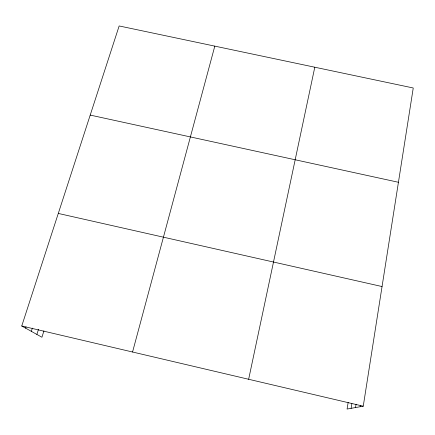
<?xml version="1.0" encoding="UTF-8"?>
<svg xmlns="http://www.w3.org/2000/svg" width="435" height="435" viewBox="0 0 435 435"><rect width="100%" height="100%" fill="white"/><g stroke="black" fill="none" stroke-linecap="round" stroke-linejoin="round"><path stroke-width="0.65" d="M348.158 402.429L347.07 409.047L363.252 406.187L413.25 87.984L119.152 25.953L21.75 325.994L41.934 337.25L43.935 330.872M360.147 406.736L360.359 405.404M355.558 407.546L356.091 404.213M351.121 408.329L351.882 403.647M248.646 379.276L314.793 67.218M132.555 352.018L214.808 46.132M36.872 334.428L38.503 329.279M31.331 331.339L32.353 328.142M25.616 328.148L26.024 326.875M90.214 115.09L398.433 182.276M58.29 213.438L382.05 286.545M21.75 325.994L363.252 406.187"/></g></svg>
